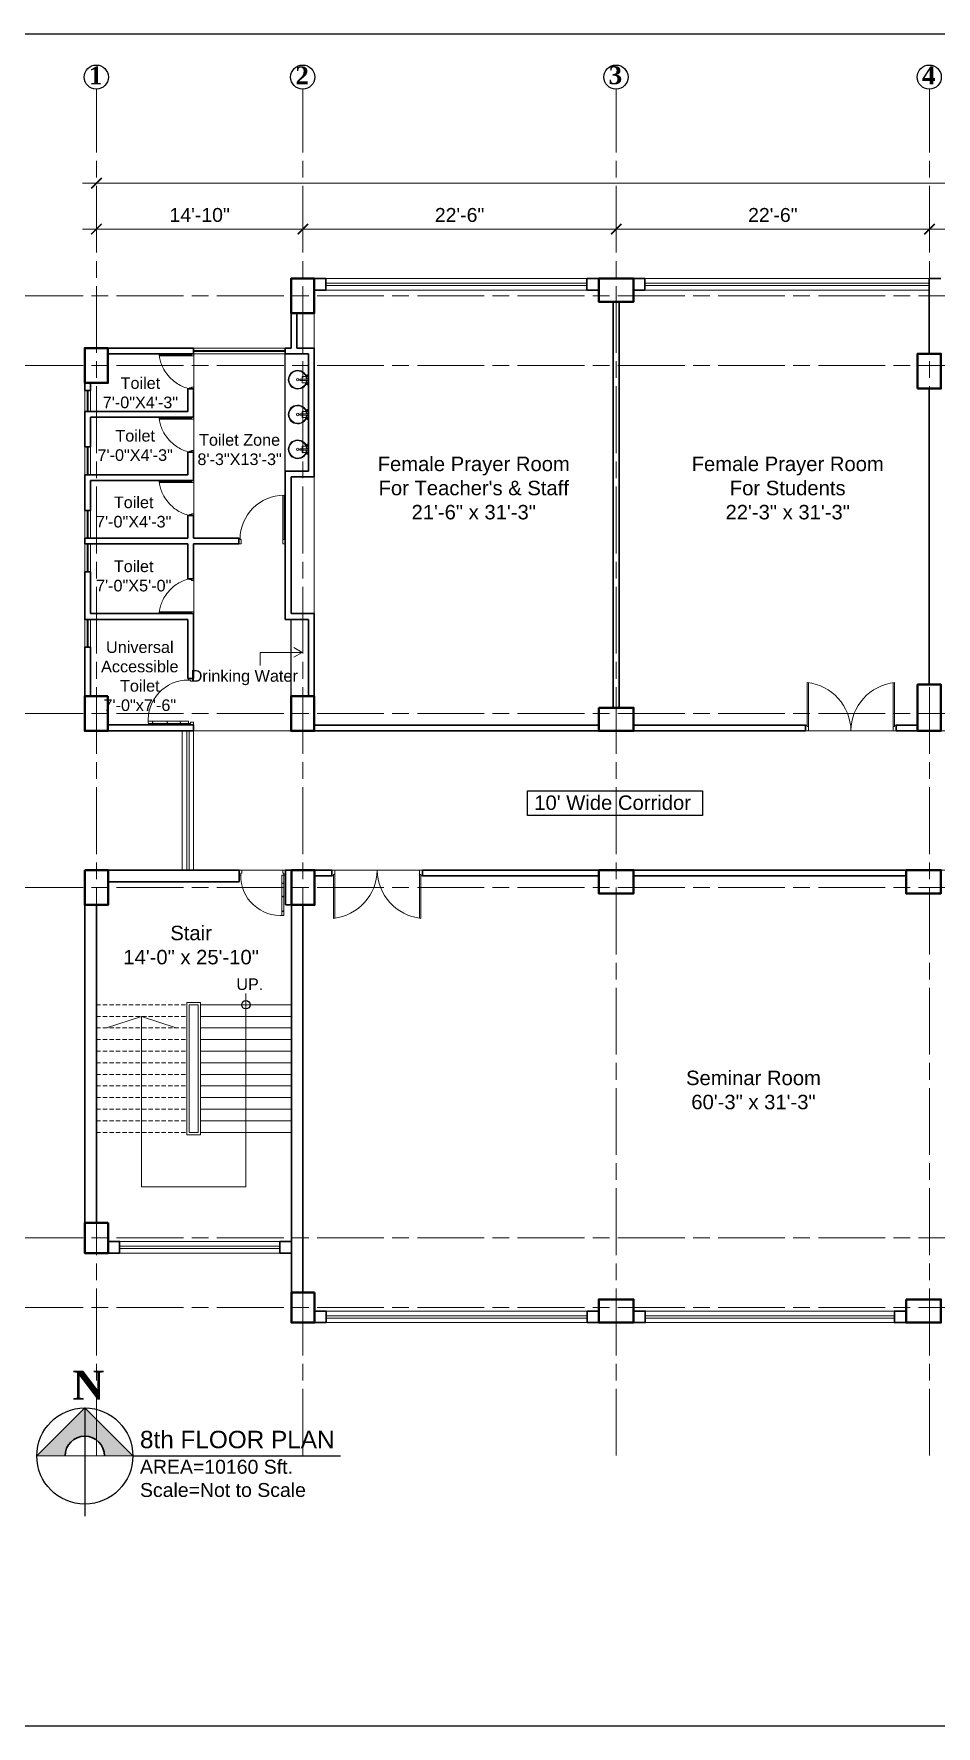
# Model space of a CAD drawing. Header units: inches. Extents: x -12 to 20935469, y -1604 to 24729220.
# Drawn here: x 20855962 to 20856740, y 24705706 to 24707164 of the extents above; entities that cross this region are included whole.
import ezdxf

# ---------------------------------------------------------------- set-up
doc = ezdxf.new("R2010")
doc.units = ezdxf.units.IN
doc.header["$LTSCALE"] = 0.03
doc.header["$MEASUREMENT"] = 0
doc.header["$PDMODE"] = 32
doc.header["$PDSIZE"] = 15
doc.linetypes.add('ACAD_ISO08W100', pattern=[36, 24, -3, 6, -3])
doc.linetypes.add('DASHED2', pattern=[0.375, 0.25, -0.125])
for name, color, linetype, lineweight in [('column', 1, 'Continuous', 40), ('Dim Line', 252, 'Continuous', 13), ('Door', 7, 'Continuous', 18), ('Gas', 21, 'Continuous', 5), ('Glass Line', 252, 'Continuous', 9), ('Grid Line', 252, 'Continuous', 18), ('Hatch', 253, 'Continuous', 15), ('Low Wall', 7, 'Continuous', 30), ('Main Wall', 7, 'Continuous', 30), ('RAIL', 23, 'Continuous', 13), ('STAIR', 46, 'Continuous', 15), ('TOILET FIXTURE', 142, 'Continuous', 5), ('wind.', 150, 'Continuous', 20)]:
    doc.layers.add(name, color=color, linetype=linetype, lineweight=lineweight)
doc.layers.add('TEXT', color=7, linetype='Continuous')
doc.styles.add('2', font='swisscl.ttf')
doc.styles.add('RomanS', font='arial.ttf', dxfattribs={"height": 12})
doc.styles.get("Standard").update_dxf_attribs({"font": 'timesbd.ttf'})
doc.dimstyles.new('Aec_Arch_I', dxfattribs={"dimscale": 96, "dimtxt": 12, "dimasz": 0.09375, "dimexe": 0.125, "dimexo": 0.125, "dimgap": 0.0625, "dimtad": 1, "dimdec": 0, "dimzin": 3, "dimdsep": 46, "dimlunit": 4, "dimtxsty": 'RomanS', "dimblk1": 'ARCHTICK', "dimblk2": 'ARCHTICK', "dimsah": 1, "dimcen": 0.09375, "dimdle": 0.125, "dimadec": 0, "dimazin": 0, "dimtfac": 0.75, "dimtdec": 0, "dimtmove": 2, "dimatfit": 3, "dimldrblk": 'ARCHTICK', "dimfxl": 1, "dimfrac": 1, "dimtolj": 1, "dimtzin": 0, "dimarcsym": 0})

# ---------------------------------------------------------------- blocks, each defined once
blk = doc.blocks.new('_ArchTick')
at = {"color": 0, "linetype": 'ByBlock', "lineweight": 35, "const_width": 0.15}
blk.add_lwpolyline([(-0.5, -0.5), (0.5, 0.5)], dxfattribs=at)
blk = doc.blocks.new('*D14')
at = {"layer": 'Defpoints', "color": 0, "transparency": 16777216}
for p in [(20831126.3, 24724578.2), (20830948.3, 24724562.3), (20831126.3, 24724562.3)]:
    blk.add_point(p, dxfattribs=at)
at = {"layer": 'Dim Line', "color": 0, "lineweight": -2, "transparency": 16777216}
for p, q in [((20830948.3, 24724574.3), (20830948.3, 24724590.2)), ((20831126.3, 24724574.3), (20831126.3, 24724590.2)), ((20830936.3, 24724578.2), (20831138.3, 24724578.2))]:
    blk.add_line(p, q, dxfattribs=at)
at = {"layer": 'Dim Line', "color": 0, "lineweight": -2, "transparency": 16777216, "xscale": 9, "yscale": 9, "zscale": 9, "rotation": 180}
blk.add_blockref('_ArchTick', (20830948.3, 24724578.2), dxfattribs=at)
at = {"layer": 'Dim Line', "color": 0, "lineweight": -2, "transparency": 16777216, "xscale": 9, "yscale": 9, "zscale": 9}
blk.add_blockref('_ArchTick', (20831126.3, 24724578.2), dxfattribs=at)
at = {"layer": 'Dim Line', "color": 0, "transparency": 16777216, "insert": (20831037.3, 24724590.3), "char_height": 12, "attachment_point": 5, "style": 'RomanS'}
blk.add_mtext('\\A1;14\'-10"', dxfattribs=at)
blk = doc.blocks.new('*D7')
at = {"layer": 'Defpoints', "color": 0, "transparency": 16777216}
for p in [(20831396.3, 24724578.2), (20831396.3, 24724578.2), (20831126.3, 24724562.3)]:
    blk.add_point(p, dxfattribs=at)
at = {"layer": 'Dim Line', "color": 0, "lineweight": -2, "transparency": 16777216}
for p, q in [((20831126.3, 24724574.3), (20831126.3, 24724590.2)), ((20831114.3, 24724578.2), (20831408.3, 24724578.2))]:
    blk.add_line(p, q, dxfattribs=at)
at = {"layer": 'Dim Line', "color": 0, "lineweight": -2, "transparency": 16777216, "xscale": 9, "yscale": 9, "zscale": 9, "rotation": 180}
blk.add_blockref('_ArchTick', (20831126.3, 24724578.2), dxfattribs=at)
at = {"layer": 'Dim Line', "color": 0, "lineweight": -2, "transparency": 16777216, "xscale": 9, "yscale": 9, "zscale": 9}
blk.add_blockref('_ArchTick', (20831396.3, 24724578.2), dxfattribs=at)
at = {"layer": 'Dim Line', "color": 0, "transparency": 16777216, "insert": (20831261.3, 24724590.3), "char_height": 12, "attachment_point": 5, "style": 'RomanS'}
blk.add_mtext('\\A1;22\'-6"', dxfattribs=at)
blk = doc.blocks.new('*D8')
at = {"layer": 'Defpoints', "color": 0, "transparency": 16777216}
for p in [(20831396.3, 24724578.2), (20831666.3, 24724578.2), (20831666.3, 24724578.2)]:
    blk.add_point(p, dxfattribs=at)
at = {"layer": 'Dim Line', "color": 0, "lineweight": -2, "transparency": 16777216}
blk.add_line((20831384.3, 24724578.2), (20831678.3, 24724578.2), dxfattribs=at)
at = {"layer": 'Dim Line', "color": 0, "lineweight": -2, "transparency": 16777216, "xscale": 9, "yscale": 9, "zscale": 9, "rotation": 180}
blk.add_blockref('_ArchTick', (20831396.3, 24724578.2), dxfattribs=at)
at = {"layer": 'Dim Line', "color": 0, "lineweight": -2, "transparency": 16777216, "xscale": 9, "yscale": 9, "zscale": 9}
blk.add_blockref('_ArchTick', (20831666.3, 24724578.2), dxfattribs=at)
at = {"layer": 'Dim Line', "color": 0, "transparency": 16777216, "insert": (20831531.3, 24724590.3), "char_height": 12, "attachment_point": 5, "style": 'RomanS'}
blk.add_mtext('\\A1;22\'-6"', dxfattribs=at)
blk = doc.blocks.new('*D9')
at = {"layer": 'Defpoints', "color": 0, "transparency": 16777216}
for p in [(20831666.3, 24724578.2), (20831844.3, 24724578.2), (20831844.3, 24724578.2)]:
    blk.add_point(p, dxfattribs=at)
at = {"layer": 'Dim Line', "color": 0, "lineweight": -2, "transparency": 16777216}
blk.add_line((20831654.3, 24724578.2), (20831856.3, 24724578.2), dxfattribs=at)
at = {"layer": 'Dim Line', "color": 0, "lineweight": -2, "transparency": 16777216, "xscale": 9, "yscale": 9, "zscale": 9, "rotation": 180}
blk.add_blockref('_ArchTick', (20831666.3, 24724578.2), dxfattribs=at)
at = {"layer": 'Dim Line', "color": 0, "lineweight": -2, "transparency": 16777216, "xscale": 9, "yscale": 9, "zscale": 9}
blk.add_blockref('_ArchTick', (20831844.3, 24724578.2), dxfattribs=at)
at = {"layer": 'Dim Line', "color": 0, "transparency": 16777216, "insert": (20831755.3, 24724590.3), "char_height": 12, "attachment_point": 5, "style": 'RomanS'}
blk.add_mtext('\\A1;14\'-10"', dxfattribs=at)
blk = doc.blocks.new('*D13')
at = {"layer": 'Defpoints', "color": 0, "transparency": 16777216}
for p in [(20830948.3, 24724610.7), (20832951.8, 24724617.8), (20832951.8, 24724610.7)]:
    blk.add_point(p, dxfattribs=at)
at = {"layer": 'Dim Line', "color": 0, "lineweight": -2, "transparency": 16777216}
for p, q in [((20830948.3, 24724622.7), (20830948.3, 24724629.8)), ((20832951.8, 24724622.7), (20832951.8, 24724629.8)), ((20830936.3, 24724617.8), (20832963.8, 24724617.8))]:
    blk.add_line(p, q, dxfattribs=at)
at = {"layer": 'Dim Line', "color": 0, "lineweight": -2, "transparency": 16777216, "xscale": 9, "yscale": 9, "zscale": 9, "rotation": 180}
blk.add_blockref('_ArchTick', (20830948.3, 24724617.8), dxfattribs=at)
at = {"layer": 'Dim Line', "color": 0, "lineweight": -2, "transparency": 16777216, "xscale": 9, "yscale": 9, "zscale": 9}
blk.add_blockref('_ArchTick', (20832951.8, 24724617.8), dxfattribs=at)
at = {"layer": 'Dim Line', "color": 0, "transparency": 16777216, "insert": (20831950, 24724629.9), "char_height": 12, "attachment_point": 5, "style": 'RomanS'}
blk.add_mtext('\\A1;166\'-11"', dxfattribs=at)
blk = doc.blocks.new('Door_45')
at = {"layer": 'Door'}
for p, q in [((1.5, 5), (1.5, 44)), ((1.5, 40), (2.2, 40)), ((2.2, 40), (2.2, 39.5)), ((2.2, 39.5), (2.7, 39.5)), ((2.7, 39.5), (2.7, 40)), ((2.7, 40), (3.5, 40)), ((3.5, 44), (3.5, 5)), ((1.5, 25.8), (2.2, 25.8)), ((2.2, 25.8), (2.2, 25.3)), ((2.2, 25.3), (2.7, 25.3)), ((2.7, 25.8), (3.5, 25.8)), ((2.7, 25.3), (2.7, 25.8)), ((0, 0), (0, 5)), ((0, 5), (1.5, 5)), ((1.5, 12.6), (2.2, 12.6)), ((3.5, 5), (1.5, 5)), ((1.5, 5), (1.5, 3)), ((1.5, 3), (2.5, 3)), ((2.2, 12.6), (2.2, 13.1)), ((2.2, 13.1), (2.7, 13.1)), ((2.5, 3), (2.5, 0)), ((2.7, 13.1), (2.7, 12.6)), ((2.7, 12.6), (3.5, 12.6)), ((42.5, 3), (42.5, 0)), ((43.5, 3), (42.5, 3)), ((45, 5), (43.5, 5)), ((43.5, 5), (43.5, 3)), ((45, 0), (45, 5)), ((2.5, 0), (0, 0)), ((42.5, 0), (45, 0))]:
    blk.add_line(p, q, dxfattribs=at)
blk.add_arc((4.7, 5.3), 38.8, 359.6233, 94.6685, dxfattribs=at)
blk = doc.blocks.new('sssss-flat-876')
at = {"layer": 'Door', "linetype": 'Continuous', "ltscale": 3}
blk.add_line((3666.5, 84027.2), (3666.5, 84055.7), dxfattribs=at)
at = {"layer": 'Door', "linetype": 'Continuous', "ltscale": 3, "extrusion": (-7.21527e-09, -3.35624e-18, 1), "elevation": 0}
for points in [[(3666.5, 84057.2), (3666.5, 84055.7), (3668.4, 84055.7), (3668.4, 84056.5), (3670.2, 84056.5), (3670.2, 84057.2)], [(3668.4, 84055.7), (3696.2, 84055.7), (3696.2, 84056.5), (3668.4, 84056.5)]]:
    blk.add_lwpolyline(points, close=True, dxfattribs=at)
at = {"layer": 'Door', "linetype": 'Continuous', "ltscale": 3, "flags": 128}
blk.add_lwpolyline([(3670.2, 84027.2, 0.04096), (3675.5, 84028.9, 0.082496), (3684.9, 84034.8, 0.052187), (3689.7, 84040, 0.043988), (3692.9, 84045, 0.036571), (3694.8, 84049.6, 0.034751), (3695.9, 84054.2, 0.011435), (3696.2, 84055.7)], format="xyb", dxfattribs=at)
at = {"layer": 'Door', "linetype": 'Continuous', "ltscale": 3}
blk.add_lwpolyline([(3666.5, 84027.2), (3666.5, 84028.7), (3668.4, 84028.7), (3668.4, 84027.9), (3670.2, 84027.9), (3670.2, 84027.2)], close=True, dxfattribs=at)
blk = doc.blocks.new('7-flat-72')
at = {"layer": 'Glass Line', "color": 8, "ltscale": 20}
for p, q in [((-64478.7, 376960.5), (-64480.3, 376960.5)), ((-64480.3, 376959.5), (-64480.3, 376960.5)), ((-64480.3, 376959.5), (-64480.3, 376960.5)), ((-64478.7, 376959.5), (-64480.3, 376959.5)), ((-64480.3, 376959.1), (-64480.3, 376959.4)), ((-64478.7, 376959.4), (-64480.3, 376959.4)), ((-64478.7, 376959.1), (-64480.3, 376959.1)), ((-64480.2, 376959.4), (-64480.2, 376959.5)), ((-64480.1, 376959.5), (-64480.1, 376960.5)), ((-64479.9, 376959.5), (-64479.9, 376960.5)), ((-64479.5, 376959.5), (-64479.5, 376960.5)), ((-64479.1, 376959.5), (-64479.1, 376960.5)), ((-64478.9, 376959.5), (-64478.9, 376960.5)), ((-64478.9, 376959.4), (-64478.9, 376959.5)), ((-64478.8, 376959.5), (-64478.8, 376960.5)), ((-64478.7, 376959.5), (-64478.7, 376960.5)), ((-64478.7, 376959.1), (-64478.7, 376959.4)), ((-64475.1, 376959.4), (-64476.9, 376959.4)), ((-64476.9, 376959.1), (-64476.9, 376959.4)), ((-64475.1, 376959.1), (-64476.9, 376959.1)), ((-64476.6, 376959.4), (-64476.6, 376966.6)), ((-64475.5, 376966.6), (-64476.6, 376966.6)), ((-64475.5, 376959.4), (-64475.5, 376966.6)), ((-64475.1, 376959.1), (-64475.1, 376959.4)), ((-64473.3, 376960.5), (-64471.7, 376960.5)), ((-64473.3, 376959.5), (-64473.3, 376960.5)), ((-64473.3, 376959.5), (-64473.3, 376960.5)), ((-64473.3, 376959.5), (-64471.7, 376959.5)), ((-64473.3, 376959.1), (-64473.3, 376959.4)), ((-64473.3, 376959.4), (-64471.7, 376959.4)), ((-64473.3, 376959.1), (-64471.7, 376959.1)), ((-64473.1, 376959.5), (-64473.1, 376960.5)), ((-64473.1, 376959.4), (-64473.1, 376959.5)), ((-64472.9, 376959.5), (-64472.9, 376960.5)), ((-64472.5, 376959.5), (-64472.5, 376960.5)), ((-64472.1, 376959.5), (-64472.1, 376960.5)), ((-64471.9, 376959.5), (-64471.9, 376960.5)), ((-64471.9, 376959.4), (-64471.9, 376959.5)), ((-64471.8, 376959.5), (-64471.8, 376960.5)), ((-64471.7, 376959.5), (-64471.7, 376960.5)), ((-64471.7, 376959.1), (-64471.7, 376959.4))]:
    blk.add_line(p, q, dxfattribs=at)
blk.add_circle((-64476, 376968.4, 0), 1.08, dxfattribs=at)
for radius, start, end in [(8.1, 273.8334, 266.1883), (7.55, 274.115, 265.9068)]:
    blk.add_arc((-64476, 376968.4, 0), radius, start, end, dxfattribs=at)
blk = doc.blocks.new('SFSFSFS-flat-72')
at = {"layer": 'TOILET FIXTURE', "ltscale": 0.2}
blk.add_lwpolyline([(-3918.5, -3608.1), (-3918.5, -3602.7), (-3923.9, -3602.7), (-3923.9, -3608.1)], close=True, dxfattribs=at)
at = {"layer": 'TOILET FIXTURE', "ltscale": 20}
blk.add_blockref('7-flat-72', (60554.8, -380567.2), dxfattribs=at)
blk = doc.blocks.new('$D40')
at = {"layer": 'Door'}
for p, q in [((1, 4), (1, 42)), ((2, 0), (2, 42)), ((1, 5), (0, 5)), ((2, 0), (0, 0)), ((2, 4), (1, 4)), ((39, 4), (38, 4)), ((38, 4), (38, 0)), ((40, 0), (38, 0)), ((40, 5), (39, 5)), ((39, 5), (39, 4))]:
    blk.add_line(p, q, dxfattribs=at)
blk.add_arc((1, 4), 38, 0, 90, dxfattribs=at)
blk = doc.blocks.new('fff')
at = {"layer": 'Grid Line', "color": 252, "linetype": 'ACAD_ISO08W100', "lineweight": 9, "ltscale": 80, "true_color": 0x939598}
for p, q in [((20830948.3, 24723521.1), (20830948.3, 24724698.8)), ((20831126.3, 24723521.1), (20831126.3, 24724698.8)), ((20831396.3, 24723521.1), (20831396.3, 24724698.8)), ((20831666.3, 24723521.1), (20831666.3, 24724698.8)), ((20833096.9, 24724520.6), (20830726.1, 24724520.6)), ((20833096.9, 24724460.6), (20830726.1, 24724460.6)), ((20833096.9, 24724160.7), (20830726.1, 24724160.7)), ((20833096.9, 24724010.7), (20830726.1, 24724010.7)), ((20833096.9, 24723708.7), (20830726.1, 24723708.7)), ((20833096.9, 24723648.8), (20830726.1, 24723648.8))]:
    blk.add_line(p, q, dxfattribs=at)
at = {"layer": 'Dim Line'}
for base, p1, p2, picture, middle in [((20832951.7523, 24724617.8128), (20830948.3088, 24724610.7482), (20832951.7523, 24724610.7482), '*D13', (20831950.0306, 24724629.9397)), ((20831126.3, 24724578.2), (20830948.3, 24724562.3), (20831126.3, 24724562.3), '*D14', (20831037.3, 24724590.3)), ((20831396.3, 24724578.2), (20831126.3, 24724562.3), (20831396.3, 24724578.2), '*D7', (20831261.3, 24724590.3)), ((20831666.3, 24724578.2), (20831396.3, 24724578.2), (20831666.3, 24724578.2), '*D8', (20831531.3, 24724590.3)), ((20831844.3, 24724578.2), (20831666.3, 24724578.2), (20831844.3, 24724578.2), '*D9', (20831755.3, 24724590.3))]:
    dim = blk.add_linear_dim(base=base, p1=p1, p2=p2, dimstyle='Aec_Arch_I', dxfattribs=at)
    dim.commit()
    dim.dimension.update_dxf_attribs({"geometry": picture, "text_midpoint": middle})

msp = doc.modelspace()

# ---------------------------------------------------------------- hatches: boundary and pattern name
at = {"layer": 'Low Wall'}
h = msp.add_hatch(color=256, dxfattribs=at)
h.paths.add_polyline_path([(20855989, 24705938.4), (20855964.6, 24705938.4), (20856006, 24705979.8), (20856006, 24705955.4, 0.414214)])
h.paths.add_polyline_path([(20856006, 24705955.4), (20856006, 24705979.8), (20856047.4, 24705938.4), (20856023, 24705938.4, 0.414214)])

# ---------------------------------------------------------------- linework, layer by layer
for p, q in [((20856178.8, 24706787.2), (20856178.8, 24706888.2)), ((20856183.8, 24706593.3), (20856183.8, 24706659.4)), ((20856094.8, 24706568.5), (20856099.8, 24706568.5)), ((20856627.2, 24706565.9), (20856627.2, 24706563.4)), ((20856705.2, 24706565.9), (20856705.2, 24706563.4)), ((20856213.8, 24706053.3), (20856213.8, 24706053.3)), ((20856006, 24705979.8), (20856006, 24705886.4)), ((20856047.4, 24705938.4), (20856226.3, 24705938.4))]:
    msp.add_line(p, q)
msp.add_lwpolyline([(20856387.6, 24706511.6), (20856538.4, 24706511.6), (20856538.4, 24706490.5), (20856387.6, 24706490.5)], close=True)
msp.add_lwpolyline([(20856047.4, 24705938.4), (20855964.6, 24705938.3)])
for centre, radius in [((20856144.8, 24706327.3), 3.61), ((20856006, 24705938.4), 41.4)]:
    msp.add_circle(centre, radius)
at = {"layer": 'column', "lineweight": 40, "ltscale": 20}
for points in [[(20856203.8, 24706953.2), (20856183.8, 24706953.2), (20856183.8, 24706923.2), (20856203.8, 24706923.2)], [(20856449, 24706953.2), (20856449, 24706933.2), (20856479, 24706933.2), (20856479, 24706953.2)], [(20856025.9, 24706893.2), (20856005.9, 24706893.2), (20856005.9, 24706863.2), (20856025.9, 24706863.2)], [(20856723.8, 24706858.4), (20856743.8, 24706858.4), (20856743.8, 24706888.4), (20856723.8, 24706888.4)], [(20856723.8, 24706563.3), (20856743.8, 24706563.3), (20856743.8, 24706603.3), (20856723.8, 24706603.3)], [(20856025.9, 24706593.3), (20856005.9, 24706593.3), (20856005.9, 24706563.3), (20856025.9, 24706563.3)], [(20856203.8, 24706593.3), (20856183.8, 24706593.3), (20856183.8, 24706563.3), (20856203.8, 24706563.3)], [(20856449, 24706583.3), (20856449, 24706563.3), (20856479, 24706563.3), (20856479, 24706583.3)], [(20856006, 24706443.3), (20856026, 24706443.3), (20856026, 24706413.3), (20856006, 24706413.3)], [(20856184, 24706443.3), (20856204, 24706443.3), (20856204, 24706413.3), (20856184, 24706413.3)], [(20856449, 24706443.3), (20856449, 24706423.3), (20856479, 24706423.3), (20856479, 24706443.3)], [(20856713.8, 24706443.3), (20856713.8, 24706423.3), (20856743.8, 24706423.3), (20856743.8, 24706443.3)], [(20856026, 24706139.3), (20856006, 24706139.3), (20856006, 24706113.3), (20856026, 24706113.3)], [(20856204, 24706079.3), (20856184, 24706079.3), (20856184, 24706053.3), (20856204, 24706053.3)], [(20856479, 24706053.3), (20856479, 24706073.3), (20856449, 24706073.3), (20856449, 24706053.3)], [(20856713.8, 24706073.3), (20856713.8, 24706053.3), (20856743.8, 24706053.3), (20856743.8, 24706073.3)]]:
    msp.add_lwpolyline(points, close=True, dxfattribs=at)
at = {"layer": 'Defpoints'}
msp.add_lwpolyline([(20855761.3, 24707164.1), (20858200.2, 24707164.1), (20858200.2, 24705705.5), (20855761.3, 24705705.5)], close=True, dxfattribs=at)
at = {"layer": 'Door'}
for p, q in [((20856628.5, 24706567.1), (20856628.5, 24706605)), ((20856629.8, 24706563.4), (20856629.8, 24706604.9)), ((20856702.6, 24706563.4), (20856702.6, 24706604.9)), ((20856703.9, 24706567.1), (20856703.9, 24706605)), ((20856628.5, 24706568.4), (20856627.2, 24706568.4)), ((20856629.8, 24706563.4), (20856627.2, 24706563.4)), ((20856629.8, 24706567.1), (20856628.5, 24706567.1)), ((20856702.6, 24706567.1), (20856703.9, 24706567.1)), ((20856702.6, 24706563.4), (20856705.2, 24706563.4)), ((20856703.9, 24706568.4), (20856705.2, 24706568.4)), ((20856221.6, 24706443.3), (20856219, 24706443.3)), ((20856220.3, 24706438.3), (20856219, 24706438.3)), ((20856220.3, 24706439.6), (20856220.3, 24706401.7)), ((20856221.6, 24706439.6), (20856220.3, 24706439.6)), ((20856221.6, 24706443.3), (20856221.6, 24706401.8)), ((20856294.4, 24706443.3), (20856294.4, 24706401.8)), ((20856294.4, 24706443.3), (20856297, 24706443.3)), ((20856294.4, 24706439.6), (20856295.7, 24706439.6)), ((20856295.7, 24706439.6), (20856295.7, 24706401.7)), ((20856295.7, 24706438.3), (20856297, 24706438.3))]:
    msp.add_line(p, q, dxfattribs=at)
for centre, start, end in [((20856624, 24706562.9), 0.5906, 83.7783), ((20856708.5, 24706562.9), 96.2217, 179.4094), ((20856215.7, 24706443.8), 276.2217, 359.4094), ((20856300.3, 24706443.8), 180.5906, 263.7783)]:
    msp.add_arc(centre, 42.3, start, end, dxfattribs=at)
at = {"layer": 'Gas', "color": 0, "lineweight": 5}
for points in [[(20856105.8, 24706329.3), (20856093.8, 24706329.3), (20856093.8, 24706215.3), (20856105.8, 24706215.3)], [(20856103.8, 24706327.3), (20856095.8, 24706327.3), (20856095.8, 24706217.3), (20856103.8, 24706217.3)]]:
    msp.add_lwpolyline(points, close=True, dxfattribs=at)
at = {"layer": 'Hatch', "lineweight": 5}
for p, q in [((20856203.8, 24706893.2), (20856203.8, 24706923.2)), ((20856203.8, 24706664.4), (20856203.8, 24706782.2))]:
    msp.add_line(p, q, dxfattribs=at)
at = {"layer": 'Hatch', "lineweight": 0}
msp.add_lwpolyline([(20857935.3, 24706563.4), (20857101.5, 24706563.4), (20857101.5, 24706878.2), (20856921.8, 24706878.4), (20856921.8, 24706563.3), (20856099.8, 24706563.5), (20856099.8, 24706443.4), (20856921.8, 24706443.4), (20856921.8, 24706223.9), (20857131.5, 24706223.9), (20857131.5, 24706073.3), (20857131.5, 24706058.4), (20857132.9, 24706058.4), (20857236.6, 24706058.4), (20857234.3, 24706443.4), (20857935.3, 24706443.4)], close=True, dxfattribs=at)
at = {"layer": 'Low Wall', "color": 0}
msp.add_lwpolyline([(20855964.6, 24705938.4), (20856006, 24705979.8), (20856047.4, 24705938.4)], dxfattribs=at)
at = {"layer": 'Low Wall'}
msp.add_arc((20856006, 24705938.4), 17, 0, 180, dxfattribs=at)
at = {"layer": 'Main Wall', "lineweight": 30}
for p, q in [((20856733.8, 24706953.2), (20856743.8, 24706953.2)), ((20856733.8, 24706888.4), (20856733.8, 24706953.2)), ((20856183.8, 24706893.2), (20856183.8, 24706923.2)), ((20856188.8, 24706893.2), (20856188.8, 24706923.2)), ((20856461.5, 24706583.3), (20856461.5, 24706933.2)), ((20856466.5, 24706583.3), (20856466.5, 24706933.2)), ((20856733.8, 24706907.2), (20856733.9, 24706907.2)), ((20856025.9, 24706893.2), (20856099.8, 24706893.2)), ((20856099.8, 24706888.2), (20856099.8, 24706893.2)), ((20856178.8, 24706893.2), (20856183.8, 24706893.2)), ((20856178.8, 24706888.2), (20856178.8, 24706893.2)), ((20856188.8, 24706893.2), (20856203.8, 24706893.2)), ((20856203.8, 24706782.2), (20856203.8, 24706893.2)), ((20856733.8, 24706901.2), (20856733.9, 24706901.2)), ((20856025.9, 24706888.2), (20856099.8, 24706888.2)), ((20856178.8, 24706888.2), (20856198.8, 24706888.2)), ((20856198.8, 24706787.2), (20856198.8, 24706888.2)), ((20856005.9, 24706856.6), (20856005.9, 24706863.2)), ((20856094.8, 24706858.2), (20856099.8, 24706858.2)), ((20856094.8, 24706858.2), (20856094.8, 24706838.6)), ((20856733.8, 24706603.3), (20856733.8, 24706858.4)), ((20856094.8, 24706838.6), (20856005.9, 24706838.6)), ((20856005.9, 24706808), (20856005.9, 24706838.6)), ((20856099.8, 24706833.6), (20856010.9, 24706833.6)), ((20856094.8, 24706803.6), (20856094.8, 24706784)), ((20856099.8, 24706803.6), (20856094.8, 24706803.6)), ((20856094.8, 24706784), (20856005.9, 24706784)), ((20856005.9, 24706753.4), (20856005.9, 24706784)), ((20856099.8, 24706779), (20856010.9, 24706779)), ((20856010.9, 24706779), (20856010.9, 24706753.4)), ((20856178.8, 24706729.4), (20856178.8, 24706787.2)), ((20856178.8, 24706787.2), (20856198.8, 24706787.2)), ((20856183.8, 24706664.4), (20856183.8, 24706782.2)), ((20856183.8, 24706782.2), (20856203.8, 24706782.2)), ((20856005.9, 24706753.4), (20856010.9, 24706753.4)), ((20856099.8, 24706749), (20856094.8, 24706749)), ((20856005.9, 24706729.4), (20856094.8, 24706729.4)), ((20856005.9, 24706724.4), (20856005.9, 24706729.4)), ((20856138.8, 24706724.4), (20856138.8, 24706729.4)), ((20856178.8, 24706659.4), (20856178.8, 24706729.4)), ((20856094.8, 24706724.4), (20856005.9, 24706724.4)), ((20856094.8, 24706694.4), (20856094.8, 24706724.4)), ((20856099.8, 24706694.4), (20856099.8, 24706724.4)), ((20856138.8, 24706724.4), (20856099.8, 24706724.4)), ((20856010.9, 24706700.4), (20856005.9, 24706700.4)), ((20856005.9, 24706659.4), (20856005.9, 24706700.4)), ((20856010.9, 24706700.4), (20856010.9, 24706664.4)), ((20856099.8, 24706694.4), (20856094.8, 24706694.4)), ((20856094.8, 24706659.4), (20856005.9, 24706659.4)), ((20856099.8, 24706664.4), (20856010.9, 24706664.4)), ((20856094.8, 24706608.5), (20856094.8, 24706659.4)), ((20856099.8, 24706608.5), (20856099.8, 24706664.4)), ((20856178.8, 24706659.4), (20856198.8, 24706659.4)), ((20856183.8, 24706664.4), (20856203.8, 24706664.4)), ((20856198.8, 24706593.3), (20856198.8, 24706659.4)), ((20856203.8, 24706593.3), (20856203.8, 24706664.4)), ((20856005.9, 24706593.3), (20856005.9, 24706635.4)), ((20856010.9, 24706635.4), (20856005.9, 24706635.4)), ((20856010.9, 24706635.4), (20856010.9, 24706593.3)), ((20856099.8, 24706608.5), (20856094.8, 24706608.5)), ((20856099.8, 24706568.5), (20856025.9, 24706568.5)), ((20856099.8, 24706563.5), (20856025.9, 24706563.5)), ((20856099.8, 24706568.5), (20856099.8, 24706563.5)), ((20856449, 24706568.4), (20856203.8, 24706568.4)), ((20856449, 24706563.4), (20856203.8, 24706563.4)), ((20856479, 24706568.4), (20856627.2, 24706568.4)), ((20856479, 24706563.4), (20856627.2, 24706563.4)), ((20856627.2, 24706563.4), (20856627.2, 24706568.4)), ((20856705.2, 24706563.4), (20856705.2, 24706568.4)), ((20856705.2, 24706568.4), (20856723.8, 24706568.4)), ((20856705.2, 24706563.4), (20856723.8, 24706563.4)), ((20856139, 24706443.3), (20856026, 24706443.3)), ((20856139, 24706443.3), (20856139, 24706433.3)), ((20856184, 24706443.3), (20856179, 24706443.3)), ((20856179, 24706443.3), (20856179, 24706413.3)), ((20856194, 24706443.3), (20856184, 24706443.3)), ((20856204, 24706443.3), (20856219, 24706443.3)), ((20856219, 24706438.3), (20856204, 24706438.3)), ((20856219, 24706443.3), (20856219, 24706438.3)), ((20856297, 24706443.3), (20856449, 24706443.3)), ((20856297, 24706438.3), (20856297, 24706443.3)), ((20856449, 24706438.3), (20856297, 24706438.3)), ((20856479, 24706443.3), (20856713.8, 24706443.3)), ((20856713.8, 24706438.3), (20856479, 24706438.3)), ((20856139, 24706433.3), (20856026, 24706433.3)), ((20856006, 24706413.3), (20856006, 24706139.3)), ((20856016, 24706413.3), (20856016, 24706139.3)), ((20856179, 24706413.3), (20856184, 24706413.3)), ((20856184, 24706079.3), (20856184, 24706413.3)), ((20856194, 24706079.3), (20856194, 24706413.3))]:
    msp.add_line(p, q, dxfattribs=at)
for points in [[(20856203.8, 24706953.2), (20856213.8, 24706953.2), (20856213.8, 24706943.2), (20856203.8, 24706943.2)], [(20856448.8, 24706953.2), (20856438.8, 24706953.2), (20856438.8, 24706943.2), (20856448.8, 24706943.2)], [(20856478.8, 24706953.2), (20856488.8, 24706953.2), (20856488.8, 24706943.2), (20856478.8, 24706943.2)], [(20856010.9, 24706863.2), (20856010.9, 24706856.6)], [(20856010.9, 24706856.6), (20856005.9, 24706856.6)], [(20856099.8, 24706858.2), (20856099.8, 24706833.6)], [(20856010.9, 24706833.6), (20856010.9, 24706808)], [(20856010.9, 24706808), (20856005.9, 24706808)], [(20856099.8, 24706803.6), (20856099.8, 24706779)], [(20856094.8, 24706749), (20856094.8, 24706729.4)], [(20856099.8, 24706749), (20856099.8, 24706729.4)], [(20856099.8, 24706729.4), (20856138.8, 24706729.4)], [(20856204, 24706053.3), (20856214, 24706053.3), (20856214, 24706063.3), (20856204, 24706063.3)], [(20856449, 24706053.3), (20856439, 24706053.3), (20856439, 24706063.3), (20856449, 24706063.3)], [(20856479, 24706053.3), (20856489, 24706053.3), (20856489, 24706063.3), (20856479, 24706063.3)], [(20856713.8, 24706053.3), (20856703.8, 24706053.3), (20856703.8, 24706063.3), (20856713.8, 24706063.3)]]:
    msp.add_lwpolyline(points, dxfattribs=at)
at = {"layer": 'Main Wall'}
for points in [[(20856026, 24706123.3), (20856036, 24706123.3), (20856036, 24706113.3), (20856026, 24706113.3)], [(20856174, 24706123.3), (20856184, 24706123.3), (20856184, 24706113.3), (20856174, 24706113.3)]]:
    msp.add_lwpolyline(points, close=True, dxfattribs=at)
at = {"layer": 'RAIL', "lineweight": 9}
for p, q in [((20856144.8, 24706337), (20856144.8, 24706170.3)), ((20856054.8, 24706317.3), (20856024.8, 24706307.3)), ((20856054.8, 24706170.3), (20856054.8, 24706317.3)), ((20856084.8, 24706307.3), (20856054.8, 24706317.3)), ((20856183.8, 24706307.3), (20856105.8, 24706307.3)), ((20856144.8, 24706170.3), (20856054.8, 24706170.3))]:
    msp.add_line(p, q, dxfattribs=at)
at = {"layer": 'STAIR', "color": 253, "lineweight": 5}
for p, q in [((20856193.4, 24706631), (20856157.2, 24706631)), ((20856157.2, 24706631), (20856157.2, 24706619.8)), ((20856193.4, 24706631), (20856186.1, 24706635.1)), ((20856193.4, 24706631), (20856186.1, 24706627))]:
    msp.add_line(p, q, dxfattribs=at)
at = {"layer": 'STAIR', "color": 32, "linetype": 'DASHED2', "lineweight": 5, "ltscale": 500}
for p, q in [((20856015.9, 24706327.3), (20856093.8, 24706327.3)), ((20856015.9, 24706317.3), (20856093.8, 24706317.3)), ((20856015.9, 24706307.3), (20856093.8, 24706307.3)), ((20856015.9, 24706297.3), (20856093.8, 24706297.3)), ((20856015.9, 24706287.3), (20856093.8, 24706287.3)), ((20856015.9, 24706277.3), (20856093.8, 24706277.3)), ((20856015.9, 24706267.3), (20856093.8, 24706267.3)), ((20856015.9, 24706257.3), (20856093.8, 24706257.3)), ((20856015.9, 24706247.3), (20856093.8, 24706247.3)), ((20856015.9, 24706237.3), (20856093.8, 24706237.3)), ((20856015.9, 24706227.3), (20856093.8, 24706227.3)), ((20856015.9, 24706217.3), (20856093.8, 24706217.3))]:
    msp.add_line(p, q, dxfattribs=at)
at = {"layer": 'STAIR', "color": 32, "lineweight": 5}
for p, q in [((20856105.8, 24706327.3), (20856183.8, 24706327.3)), ((20856105.8, 24706317.3), (20856183.8, 24706317.3)), ((20856123.8, 24706307.3), (20856183.8, 24706307.3)), ((20856105.8, 24706297.3), (20856183.8, 24706297.3)), ((20856105.8, 24706287.3), (20856183.8, 24706287.3)), ((20856105.8, 24706277.3), (20856183.8, 24706277.3)), ((20856105.8, 24706267.3), (20856183.8, 24706267.3)), ((20856105.8, 24706257.3), (20856183.8, 24706257.3)), ((20856105.8, 24706247.3), (20856183.8, 24706247.3)), ((20856105.8, 24706237.3), (20856183.8, 24706237.3)), ((20856105.8, 24706227.3), (20856183.8, 24706227.3)), ((20856105.8, 24706217.3), (20856183.8, 24706217.3))]:
    msp.add_line(p, q, dxfattribs=at)
at = {"layer": 'TEXT'}
for centre in [(20856015.9, 24707126.8), (20856193.8, 24707126.8), (20856463.8, 24707126.8), (20856733.8, 24707126.8)]:
    msp.add_circle(centre, 10.4, dxfattribs=at)
at = {"layer": 'wind.', "lineweight": 5}
for p, q in [((20856438.8, 24706953.2), (20856213.8, 24706953.2)), ((20856213.8, 24706949.2), (20856438.8, 24706949.3)), ((20856488.8, 24706953.2), (20856733.8, 24706953.2)), ((20856488.8, 24706949.2), (20856733.8, 24706949.3)), ((20856213.8, 24706947.2), (20856438.8, 24706947.3)), ((20856213.8, 24706943.2), (20856438.8, 24706943.2)), ((20856488.8, 24706947.2), (20856733.8, 24706947.3)), ((20856488.8, 24706943.2), (20856733.8, 24706943.2)), ((20856099.8, 24706893.2), (20856178.8, 24706893.2)), ((20856099.8, 24706891.2), (20856178.8, 24706891.2)), ((20856099.8, 24706890.2), (20856178.8, 24706890.2)), ((20856099.8, 24706888.2), (20856178.8, 24706888.2)), ((20856005.9, 24706856.6), (20856005.9, 24706838.6)), ((20856007.9, 24706856.6), (20856007.9, 24706838.6)), ((20856008.9, 24706856.6), (20856008.9, 24706838.6)), ((20856010.9, 24706856.6), (20856010.9, 24706838.6)), ((20856005.9, 24706808), (20856005.9, 24706784)), ((20856007.9, 24706808), (20856007.9, 24706784)), ((20856008.9, 24706808), (20856008.9, 24706784)), ((20856010.9, 24706808), (20856010.9, 24706784)), ((20856005.9, 24706729.4), (20856005.9, 24706753.4)), ((20856007.9, 24706729.4), (20856007.9, 24706753.4)), ((20856008.9, 24706729.4), (20856008.9, 24706753.4)), ((20856010.9, 24706729.4), (20856010.9, 24706753.4)), ((20856005.9, 24706700.4), (20856005.9, 24706724.4)), ((20856007.9, 24706700.4), (20856007.9, 24706724.4)), ((20856008.9, 24706700.4), (20856008.9, 24706724.4)), ((20856010.9, 24706700.4), (20856010.9, 24706724.4)), ((20856005.9, 24706635.4), (20856005.9, 24706659.4)), ((20856007.9, 24706635.4), (20856007.9, 24706659.4)), ((20856008.9, 24706635.4), (20856008.9, 24706659.4)), ((20856010.9, 24706635.4), (20856010.9, 24706659.4)), ((20856090, 24706443.3), (20856090, 24706563.4)), ((20856094, 24706443.3), (20856094, 24706563.4)), ((20856096, 24706443.3), (20856096, 24706563.4)), ((20856031, 24706123.3), (20856179, 24706123.3)), ((20856036, 24706119.3), (20856174, 24706119.3)), ((20856036, 24706117.3), (20856174, 24706117.3)), ((20856031, 24706113.3), (20856179, 24706113.3)), ((20856438.8, 24706063.3), (20856214, 24706063.3)), ((20856438.8, 24706059.3), (20856214, 24706059.3)), ((20856479, 24706059.3), (20856478.8, 24706059.3)), ((20856703.8, 24706063.3), (20856489, 24706063.3)), ((20856703.8, 24706059.3), (20856489, 24706059.3)), ((20856438.8, 24706057.3), (20856214, 24706057.3)), ((20856438.8, 24706053.3), (20856214, 24706053.3)), ((20856448.8, 24706057.3), (20856448.8, 24706057.3)), ((20856479, 24706057.3), (20856478.8, 24706057.3)), ((20856703.8, 24706057.3), (20856489, 24706057.3)), ((20856703.8, 24706053.3), (20856489, 24706053.3))]:
    msp.add_line(p, q, dxfattribs=at)
at = {"layer": 'wind.'}
msp.add_line((20856099.8, 24706443.3), (20856099.8, 24706563.5), dxfattribs=at)

# ---------------------------------------------------------------- block references
at = {"layer": 'Door', "ltscale": 20, "xscale": -1}
for p in [(20859766.4, 24622831), (20859766.4, 24622776.4), (20859766.4, 24622721.8)]:
    msp.add_blockref('sssss-flat-876', p, dxfattribs=at)
at = {"layer": 'Door', "xscale": -1}
msp.add_blockref('$D40', (20856178.8, 24706724.4), dxfattribs=at)
at = {"layer": 'Door', "ltscale": 20, "rotation": 180}
msp.add_blockref('sssss-flat-876', (20859766.4, 24790721.6), dxfattribs=at)
at = {"layer": 'Door', "color": 250, "ltscale": 20, "xscale": 0.8888888888759539, "yscale": 0.8888888888759539, "zscale": 0.8888888888759539}
for p, rotation in [((20856099.8, 24706568.5), 90.00000000000001), ((20856179, 24706443.3), 180)]:
    msp.add_blockref('Door_45', p, dxfattribs=dict(at, rotation=rotation))
at = {"layer": 'Hatch', "lineweight": 0}
msp.add_blockref('fff', (25067.7, -17582.4), dxfattribs=at)
at = {"layer": 'TOILET FIXTURE', "ltscale": 20, "rotation": 90.00000000000001}
for p in [(20852590.7, 24710787.2), (20852590.7, 24710757.2), (20852590.7, 24710727.2)]:
    msp.add_blockref('SFSFSFS-flat-72', p, dxfattribs=at)

# ---------------------------------------------------------------- texts
msp.add_text('N', height=25.2).set_placement((20855995.4, 24705986.8))
at = {"layer": 'TEXT', "char_height": 15.44, "width": 227.458, "attachment_point": 8, "rotation": 0}
for s, insert in [('\\A1;1', (20856015.4, 24707120.5)), ('\\A1;2', (20856193.3, 24707120.5)), ('\\A1;3', (20856463.3, 24707120.5)), ('\\A1;4', (20856733.3, 24707120.5))]:
    msp.add_mtext(s, dxfattribs=dict(at, insert=insert))
at = {"layer": 'TEXT', "color": 30, "lineweight": 5, "ltscale": 20, "attachment_point": 2, "style": '2'}
for s, width, gutter_width, insert, char_height in [('{\\fArial|b0|i0|c0|p34;\\C0;Toilet \\P7\'-0"X4\'-3"}', 104.76, 0.5, (20856053.9, 24706868.1), 10), ('{\\fArial|b0|i0|c0|p34;\\C0;Toilet \\P7\'-0"X4\'-3"}', 104.76, 0.5, (20856049.4, 24706822.7), 10), ('{\\fArial|b0|i0|c0|p34;\\C0;Toilet Zone\\P8\'-3"X13\'-3"}', 104.76, 0.5, (20856139.4, 24706819.1), 10), ('\\pxsm1;{\\fArial|b0|i0|c0|p34;\\C0;Female Prayer Room\\PFor Teacher\'s & Staff\\P21\'-6" x 31\'-3" }', 235.592, 0.75, (20856341.2, 24706799.7), 12.476), ('\\pxsm1;{\\fArial|b0|i0|c0|p34;\\C0;Female Prayer Room\\PFor Students\\P22\'-3" x 31\'-3" }', 204.588, 0.75, (20856611.8, 24706799.7), 12.476), ('{\\fArial|b0|i0|c0|p34;\\C0;Toilet \\P7\'-0"X4\'-3"}', 104.76, 0.5, (20856048.1, 24706765.3), 10), ('{\\fArial|b0|i0|c0|p34;\\C0;Toilet \\P7\'-0"X5\'-0"}', 104.76, 0.5, (20856048.1, 24706710.2), 10), ('{\\fArial|b0|i0|c0|p34;\\C0;Universal Accessible Toilet\\P7\'-0"x7\'-6"}', 89.095, 0.35, (20856053.4, 24706640.5), 10), ('\\pxsm1;{\\fArial|b0|i0|c0|p34;\\C0;Drinking Water }', 88.563, 0.282, (20856143.4, 24706615.7), 10), ("\\pxsm1,qc;{\\fArial|b0|i0|c0|p34;\\C0;10' Wide Corridor}", 227.89, 0.75, (20856460.9, 24706507.7), 12.476), ('\\pxsm1;{\\fArial|b0|i0|c0|p34;\\C0;Stair\\P14\'-0" x 25\'-10"  }', 148.355, 0.282, (20856097.6, 24706395.4), 12.476), ('{\\fArial|b0|i0|c0|p34;\\C0;UP.}', 104.76, 0.5, (20856148.2, 24706350), 10), ('\\pxsm1;{\\fArial|b0|i0|c0|p34;\\C0;Seminar Room\\P60\'-3" x 31\'-3" }', 157.249, 0.75, (20856582.3, 24706270.5), 12.476), ('\\A1;\\pxql;{\\fArial|b0|i0|c0|p34;\\C0;8th FLOOR PLAN\\P\\H0.8x;AREA=10160 Sft.\\PScale=Not to Scale}', 640.124, 0.5, (20856373.6, 24705960.1), 15)]:
    msp.add_mtext_dynamic_manual_height_columns(s, width=width, gutter_width=gutter_width, heights=[0], dxfattribs=dict(at, insert=insert, char_height=char_height))

doc.saveas('drawing.dxf')
